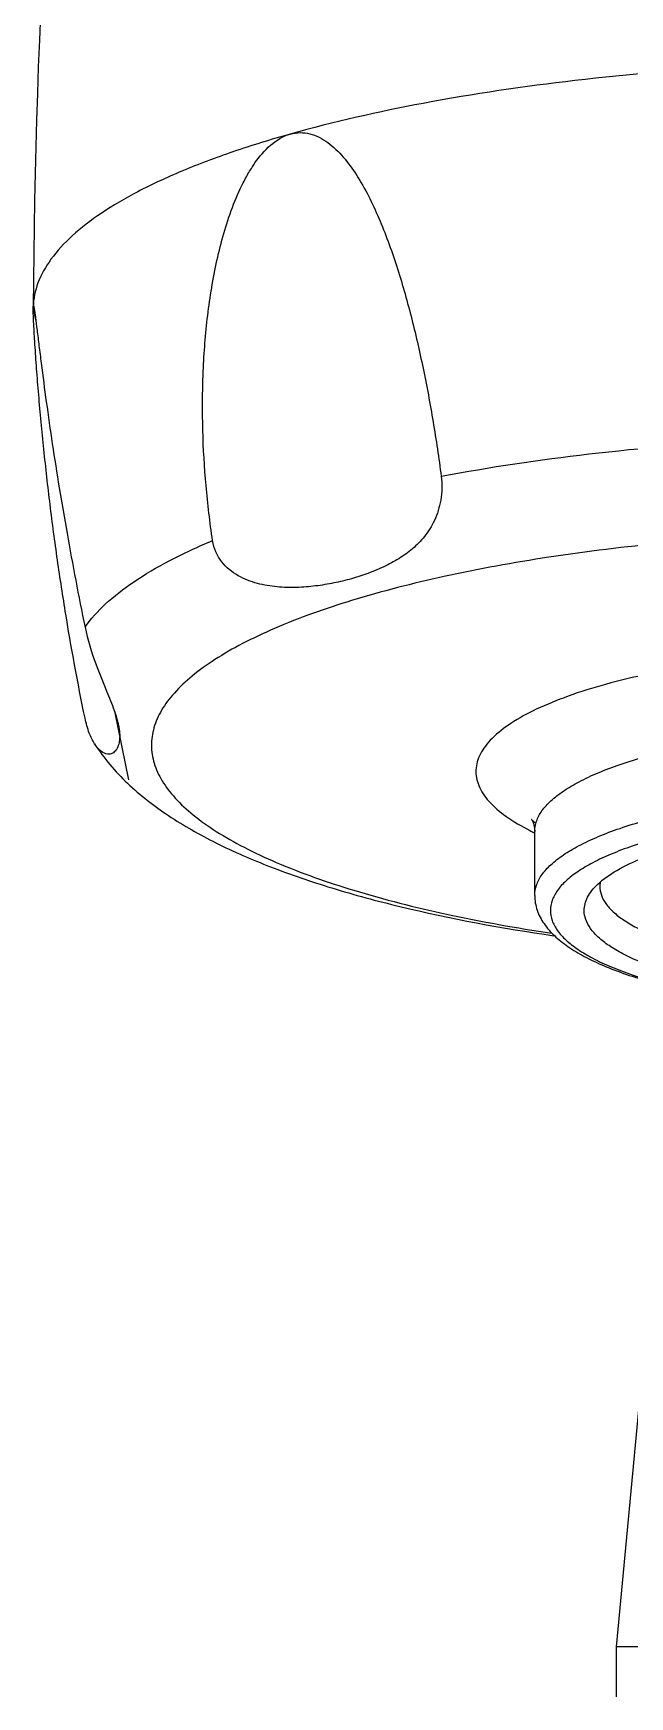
# Model space of a CAD drawing. Header units: millimetres. Extents: x 3766 to 4318, y 26587 to 26937.
# Drawn here: x 4168.8 to 4187.8, y 26755.3 to 26808.4 of the extents above; entities that cross this region are included whole.
import ezdxf

# ---------------------------------------------------------------- set-up
doc = ezdxf.new("R2010")
doc.units = ezdxf.units.MM

msp = doc.modelspace()

# ---------------------------------------------------------------- linework, layer by layer
for points in [[(4170.574, 26826.818), (4169.437, 26817.803), (4168.848, 26808.726), (4168.811, 26799.641)], [(4168.811, 26799.642), (4168.811, 26799.627), (4168.811, 26799.613), (4168.811, 26799.598)], [(4168.811, 26799.59), (4168.811, 26799.59), (4168.902, 26799.136), (4168.902, 26799.136)], [(4168.84, 26799.598), (4168.839, 26799.599), (4168.839, 26799.601), (4168.839, 26799.603)], [(4171.42, 26786.702), (4171.42, 26786.702), (4171.853, 26784.561), (4171.853, 26784.561)], [(4184.662, 26782.944), (4184.706, 26782.921), (4184.75, 26782.9), (4184.795, 26782.878)], [(4184.816, 26782.912), (4184.816, 26782.912), (4184.816, 26782.912), (4184.816, 26782.912)], [(4184.816, 26780.877), (4184.816, 26780.877), (4184.816, 26782.912), (4184.816, 26782.912)], [(4184.795, 26782.878), (4184.795, 26782.878), (4184.813, 26782.869), (4184.813, 26782.869)], [(4186.906, 26781.288), (4186.899, 26781.246), (4186.895, 26781.206), (4186.895, 26781.164)], [(4188.217, 26765.379), (4188.217, 26765.379), (4187.417, 26756.916), (4187.417, 26756.916)], [(4206.222, 26756.916), (4206.222, 26756.916), (4187.417, 26756.916), (4187.417, 26756.916)], [(4187.417, 26756.916), (4187.417, 26756.916), (4187.417, 26756.916), (4187.417, 26756.916)], [(4187.417, 26756.916), (4187.417, 26756.916), (4187.417, 26755.323), (4187.417, 26755.323)]]:
    msp.add_open_spline(points, degree=3)
for points, knots in [([(4196.82, 26807.462), (4194.997, 26807.462), (4193.174, 26807.413), (4191.354, 26807.311), (4191.354, 26807.311), (4189.599, 26807.213), (4187.846, 26807.066), (4186.1, 26806.863), (4186.1, 26806.863), (4184.479, 26806.674), (4182.863, 26806.437), (4181.259, 26806.136), (4181.259, 26806.136), (4179.831, 26805.867), (4178.412, 26805.549), (4177.015, 26805.157)], [0, 0, 0, 0, 0.25, 0.25, 0.25, 0.25, 0.5, 0.5, 0.5, 0.5, 0.75, 0.75, 0.75, 0.75, 1, 1, 1, 1]), ([(4177.015, 26805.157), (4177.116, 26805.185), (4177.223, 26805.201), (4177.33, 26805.202), (4177.33, 26805.202), (4177.435, 26805.204), (4177.539, 26805.19), (4177.64, 26805.165), (4177.64, 26805.165), (4177.741, 26805.14), (4177.84, 26805.102), (4177.934, 26805.057), (4177.934, 26805.057), (4178.032, 26805.008), (4178.123, 26804.951), (4178.211, 26804.888), (4178.211, 26804.888), (4178.394, 26804.754), (4178.557, 26804.594), (4178.706, 26804.422), (4178.706, 26804.422), (4178.862, 26804.239), (4179.004, 26804.043), (4179.134, 26803.84), (4179.134, 26803.84), (4179.269, 26803.628), (4179.394, 26803.408), (4179.509, 26803.184), (4179.509, 26803.184), (4179.628, 26802.952), (4179.737, 26802.715), (4179.839, 26802.476), (4179.839, 26802.476), (4179.945, 26802.231), (4180.044, 26801.982), (4180.136, 26801.732), (4180.136, 26801.732), (4180.231, 26801.476), (4180.319, 26801.218), (4180.404, 26800.96), (4180.404, 26800.96), (4180.576, 26800.429), (4180.729, 26799.892), (4180.868, 26799.353), (4180.868, 26799.353), (4181.01, 26798.801), (4181.137, 26798.245), (4181.253, 26797.687), (4181.253, 26797.687), (4181.371, 26797.122), (4181.477, 26796.552), (4181.572, 26795.98), (4181.572, 26795.98), (4181.669, 26795.404), (4181.755, 26794.824), (4181.831, 26794.244)], [0, 0, 0, 0, 0.071429, 0.071429, 0.071429, 0.071429, 0.142857, 0.142857, 0.142857, 0.142857, 0.214286, 0.214286, 0.214286, 0.214286, 0.285714, 0.285714, 0.285714, 0.285714, 0.357143, 0.357143, 0.357143, 0.357143, 0.428571, 0.428571, 0.428571, 0.428571, 0.5, 0.5, 0.5, 0.5, 0.571429, 0.571429, 0.571429, 0.571429, 0.642857, 0.642857, 0.642857, 0.642857, 0.714286, 0.714286, 0.714286, 0.714286, 0.785714, 0.785714, 0.785714, 0.785714, 0.857143, 0.857143, 0.857143, 0.857143, 0.928571, 0.928571, 0.928571, 0.928571, 1, 1, 1, 1]), ([(4177.015, 26805.157), (4176.399, 26804.983), (4175.788, 26804.796), (4175.183, 26804.59), (4175.183, 26804.59), (4174.635, 26804.401), (4174.091, 26804.199), (4173.558, 26803.974), (4173.558, 26803.974), (4173.08, 26803.775), (4172.609, 26803.558), (4172.151, 26803.319), (4172.151, 26803.319), (4171.749, 26803.109), (4171.355, 26802.88), (4170.978, 26802.627), (4170.978, 26802.627), (4170.653, 26802.408), (4170.34, 26802.171), (4170.051, 26801.906), (4170.051, 26801.906), (4169.803, 26801.681), (4169.573, 26801.435), (4169.377, 26801.165), (4169.377, 26801.165), (4169.207, 26800.931), (4169.062, 26800.679), (4168.962, 26800.407), (4168.962, 26800.407), (4168.871, 26800.163), (4168.817, 26799.902), (4168.811, 26799.642)], [0, 0, 0, 0, 0.125, 0.125, 0.125, 0.125, 0.25, 0.25, 0.25, 0.25, 0.375, 0.375, 0.375, 0.375, 0.5, 0.5, 0.5, 0.5, 0.625, 0.625, 0.625, 0.625, 0.75, 0.75, 0.75, 0.75, 0.875, 0.875, 0.875, 0.875, 1, 1, 1, 1]), ([(4174.534, 26792.193), (4174.449, 26792.775), (4174.379, 26793.359), (4174.327, 26793.944), (4174.327, 26793.944), (4174.275, 26794.533), (4174.24, 26795.121), (4174.224, 26795.711), (4174.224, 26795.711), (4174.208, 26796.304), (4174.209, 26796.897), (4174.233, 26797.488), (4174.233, 26797.488), (4174.256, 26798.081), (4174.299, 26798.674), (4174.367, 26799.264), (4174.367, 26799.264), (4174.435, 26799.852), (4174.528, 26800.438), (4174.652, 26801.019), (4174.652, 26801.019), (4174.714, 26801.307), (4174.783, 26801.594), (4174.862, 26801.878), (4174.862, 26801.878), (4174.941, 26802.16), (4175.029, 26802.44), (4175.13, 26802.715), (4175.13, 26802.715), (4175.229, 26802.986), (4175.34, 26803.252), (4175.467, 26803.511), (4175.467, 26803.511), (4175.528, 26803.638), (4175.595, 26803.763), (4175.665, 26803.885), (4175.665, 26803.885), (4175.734, 26804.004), (4175.807, 26804.12), (4175.887, 26804.235), (4175.887, 26804.235), (4176.171, 26804.638), (4176.546, 26805.026), (4177.015, 26805.157)], [0, 0, 0, 0, 0.090909, 0.090909, 0.090909, 0.090909, 0.181818, 0.181818, 0.181818, 0.181818, 0.272727, 0.272727, 0.272727, 0.272727, 0.363636, 0.363636, 0.363636, 0.363636, 0.454545, 0.454545, 0.454545, 0.454545, 0.545455, 0.545455, 0.545455, 0.545455, 0.636364, 0.636364, 0.636364, 0.636364, 0.727273, 0.727273, 0.727273, 0.727273, 0.818182, 0.818182, 0.818182, 0.818182, 0.909091, 0.909091, 0.909091, 0.909091, 1, 1, 1, 1]), ([(4168.811, 26799.59), (4168.811, 26799.602), (4168.811, 26799.613), (4168.811, 26799.625), (4168.811, 26799.625), (4168.811, 26799.634), (4168.812, 26799.643), (4168.812, 26799.653), (4168.812, 26799.653), (4168.812, 26799.658), (4168.813, 26799.665), (4168.813, 26799.67), (4168.813, 26799.67), (4168.813, 26799.673), (4168.815, 26799.674), (4168.815, 26799.677), (4168.815, 26799.677), (4168.815, 26799.678), (4168.816, 26799.68), (4168.816, 26799.681), (4168.816, 26799.681), (4168.816, 26799.681), (4168.817, 26799.682), (4168.817, 26799.682), (4168.817, 26799.682), (4168.817, 26799.682), (4168.819, 26799.682), (4168.819, 26799.682), (4168.819, 26799.682), (4168.82, 26799.682), (4168.82, 26799.681), (4168.821, 26799.68), (4168.821, 26799.68), (4168.821, 26799.678), (4168.823, 26799.677), (4168.823, 26799.676), (4168.823, 26799.676), (4168.824, 26799.672), (4168.825, 26799.666), (4168.827, 26799.661), (4168.827, 26799.661), (4168.828, 26799.654), (4168.831, 26799.646), (4168.832, 26799.639)], [0, 0, 0, 0, 0.090909, 0.090909, 0.090909, 0.090909, 0.181818, 0.181818, 0.181818, 0.181818, 0.272727, 0.272727, 0.272727, 0.272727, 0.363636, 0.363636, 0.363636, 0.363636, 0.454545, 0.454545, 0.454545, 0.454545, 0.545455, 0.545455, 0.545455, 0.545455, 0.636364, 0.636364, 0.636364, 0.636364, 0.727273, 0.727273, 0.727273, 0.727273, 0.818182, 0.818182, 0.818182, 0.818182, 0.909091, 0.909091, 0.909091, 0.909091, 1, 1, 1, 1]), ([(4170.463, 26786.529), (4170.229, 26787.661), (4170.02, 26788.798), (4169.834, 26789.94), (4169.834, 26789.94), (4169.741, 26790.52), (4169.651, 26791.102), (4169.569, 26791.686), (4169.569, 26791.686), (4169.485, 26792.273), (4169.407, 26792.86), (4169.337, 26793.449), (4169.337, 26793.449), (4169.264, 26794.036), (4169.199, 26794.625), (4169.139, 26795.214), (4169.139, 26795.214), (4169.078, 26795.792), (4169.025, 26796.37), (4168.977, 26796.948), (4168.977, 26796.948), (4168.954, 26797.223), (4168.932, 26797.5), (4168.912, 26797.776), (4168.912, 26797.776), (4168.894, 26798.031), (4168.875, 26798.287), (4168.859, 26798.542), (4168.859, 26798.542), (4168.846, 26798.755), (4168.833, 26798.969), (4168.824, 26799.183), (4168.824, 26799.183), (4168.82, 26799.264), (4168.816, 26799.342), (4168.813, 26799.423), (4168.813, 26799.423), (4168.812, 26799.479), (4168.811, 26799.534), (4168.811, 26799.59)], [0, 0, 0, 0, 0.1, 0.1, 0.1, 0.1, 0.2, 0.2, 0.2, 0.2, 0.3, 0.3, 0.3, 0.3, 0.4, 0.4, 0.4, 0.4, 0.5, 0.5, 0.5, 0.5, 0.6, 0.6, 0.6, 0.6, 0.7, 0.7, 0.7, 0.7, 0.8, 0.8, 0.8, 0.8, 0.9, 0.9, 0.9, 0.9, 1, 1, 1, 1]), ([(4168.832, 26799.639), (4168.832, 26799.637), (4168.833, 26799.634), (4168.833, 26799.631), (4168.833, 26799.631), (4168.835, 26799.622), (4168.838, 26799.613), (4168.839, 26799.603)], [0, 0, 0, 0, 0.5, 0.5, 0.5, 0.5, 1, 1, 1, 1]), ([(4168.84, 26799.598), (4168.855, 26799.504), (4168.867, 26799.411), (4168.879, 26799.317), (4168.879, 26799.317), (4168.898, 26799.181), (4168.915, 26799.043), (4168.931, 26798.906), (4168.931, 26798.906), (4168.953, 26798.74), (4168.973, 26798.573), (4168.993, 26798.407), (4168.993, 26798.407), (4169.017, 26798.223), (4169.04, 26798.037), (4169.064, 26797.851), (4169.064, 26797.851), (4169.116, 26797.439), (4169.171, 26797.028), (4169.227, 26796.617), (4169.227, 26796.617), (4169.288, 26796.172), (4169.353, 26795.726), (4169.419, 26795.282), (4169.419, 26795.282), (4169.49, 26794.814), (4169.564, 26794.345), (4169.64, 26793.878), (4169.64, 26793.878), (4169.721, 26793.394), (4169.803, 26792.911), (4169.889, 26792.428), (4169.889, 26792.428), (4170.067, 26791.426), (4170.258, 26790.427), (4170.463, 26789.43)], [0, 0, 0, 0, 0.111111, 0.111111, 0.111111, 0.111111, 0.222222, 0.222222, 0.222222, 0.222222, 0.333333, 0.333333, 0.333333, 0.333333, 0.444444, 0.444444, 0.444444, 0.444444, 0.555556, 0.555556, 0.555556, 0.555556, 0.666667, 0.666667, 0.666667, 0.666667, 0.777778, 0.777778, 0.777778, 0.777778, 0.888889, 0.888889, 0.888889, 0.888889, 1, 1, 1, 1]), ([(4181.831, 26794.244), (4183.391, 26794.539), (4184.965, 26794.771), (4186.542, 26794.954), (4186.542, 26794.954), (4188.242, 26795.152), (4189.951, 26795.294), (4191.659, 26795.389)], [0, 0, 0, 0, 0.5, 0.5, 0.5, 0.5, 1, 1, 1, 1]), ([(4181.831, 26794.244), (4181.865, 26793.992), (4181.859, 26793.734), (4181.816, 26793.482), (4181.816, 26793.482), (4181.778, 26793.258), (4181.711, 26793.038), (4181.613, 26792.831), (4181.613, 26792.831), (4181.529, 26792.65), (4181.422, 26792.48), (4181.297, 26792.324), (4181.297, 26792.324), (4181.182, 26792.181), (4181.053, 26792.048), (4180.912, 26791.929), (4180.912, 26791.929), (4180.776, 26791.813), (4180.628, 26791.708), (4180.477, 26791.613), (4180.477, 26791.613), (4180.325, 26791.518), (4180.166, 26791.434), (4180.004, 26791.358), (4180.004, 26791.358), (4179.67, 26791.2), (4179.321, 26791.076), (4178.965, 26790.975), (4178.965, 26790.975), (4178.781, 26790.923), (4178.593, 26790.879), (4178.406, 26790.84), (4178.406, 26790.84), (4178.214, 26790.801), (4178.018, 26790.769), (4177.823, 26790.745), (4177.823, 26790.745), (4177.622, 26790.72), (4177.42, 26790.704), (4177.218, 26790.697), (4177.218, 26790.697), (4177.011, 26790.692), (4176.802, 26790.696), (4176.596, 26790.716), (4176.596, 26790.716), (4176.383, 26790.736), (4176.172, 26790.771), (4175.966, 26790.825), (4175.966, 26790.825), (4175.753, 26790.883), (4175.546, 26790.962), (4175.354, 26791.072), (4175.354, 26791.072), (4175.154, 26791.187), (4174.969, 26791.336), (4174.826, 26791.517), (4174.826, 26791.517), (4174.751, 26791.613), (4174.688, 26791.719), (4174.639, 26791.83), (4174.639, 26791.83), (4174.588, 26791.947), (4174.553, 26792.068), (4174.534, 26792.193)], [0, 0, 0, 0, 0.0625, 0.0625, 0.0625, 0.0625, 0.125, 0.125, 0.125, 0.125, 0.1875, 0.1875, 0.1875, 0.1875, 0.25, 0.25, 0.25, 0.25, 0.3125, 0.3125, 0.3125, 0.3125, 0.375, 0.375, 0.375, 0.375, 0.4375, 0.4375, 0.4375, 0.4375, 0.5, 0.5, 0.5, 0.5, 0.5625, 0.5625, 0.5625, 0.5625, 0.625, 0.625, 0.625, 0.625, 0.6875, 0.6875, 0.6875, 0.6875, 0.75, 0.75, 0.75, 0.75, 0.8125, 0.8125, 0.8125, 0.8125, 0.875, 0.875, 0.875, 0.875, 0.9375, 0.9375, 0.9375, 0.9375, 1, 1, 1, 1]), ([(4196.82, 26792.484), (4195.487, 26792.484), (4194.156, 26792.454), (4192.825, 26792.391), (4192.825, 26792.391), (4191.528, 26792.331), (4190.232, 26792.24), (4188.939, 26792.114), (4188.939, 26792.114), (4187.713, 26791.996), (4186.488, 26791.846), (4185.27, 26791.662), (4185.27, 26791.662), (4184.146, 26791.49), (4183.027, 26791.287), (4181.917, 26791.043), (4181.917, 26791.043), (4180.925, 26790.827), (4179.941, 26790.577), (4178.971, 26790.28), (4178.971, 26790.28), (4178.136, 26790.025), (4177.313, 26789.736), (4176.513, 26789.39), (4176.513, 26789.39), (4176.165, 26789.24), (4175.823, 26789.081), (4175.488, 26788.906), (4175.488, 26788.906), (4175.189, 26788.749), (4174.894, 26788.582), (4174.611, 26788.398), (4174.611, 26788.398), (4174.359, 26788.237), (4174.114, 26788.063), (4173.884, 26787.873), (4173.884, 26787.873), (4173.682, 26787.707), (4173.489, 26787.527), (4173.315, 26787.332), (4173.315, 26787.332), (4173.162, 26787.162), (4173.022, 26786.978), (4172.907, 26786.781), (4172.907, 26786.781), (4172.803, 26786.604), (4172.719, 26786.417), (4172.663, 26786.22), (4172.663, 26786.22), (4172.61, 26786.038), (4172.582, 26785.847), (4172.584, 26785.657), (4172.584, 26785.657), (4172.585, 26785.467), (4172.616, 26785.277), (4172.671, 26785.094), (4172.671, 26785.094), (4172.731, 26784.897), (4172.818, 26784.71), (4172.923, 26784.535), (4172.923, 26784.535), (4173.043, 26784.337), (4173.184, 26784.153), (4173.34, 26783.983), (4173.34, 26783.983), (4173.517, 26783.788), (4173.713, 26783.61), (4173.918, 26783.443), (4173.918, 26783.443), (4174.152, 26783.254), (4174.398, 26783.08), (4174.652, 26782.918), (4174.652, 26782.918), (4174.938, 26782.736), (4175.235, 26782.569), (4175.538, 26782.413), (4175.538, 26782.413), (4175.875, 26782.239), (4176.22, 26782.078), (4176.569, 26781.93), (4176.569, 26781.93), (4177.373, 26781.585), (4178.201, 26781.297), (4179.04, 26781.043), (4179.04, 26781.043), (4180.016, 26780.747), (4181.003, 26780.498), (4181.998, 26780.281), (4181.998, 26780.281), (4183.112, 26780.041), (4184.234, 26779.839), (4185.361, 26779.669)], [0, 0, 0, 0, 0.043478, 0.043478, 0.043478, 0.043478, 0.086957, 0.086957, 0.086957, 0.086957, 0.130435, 0.130435, 0.130435, 0.130435, 0.173913, 0.173913, 0.173913, 0.173913, 0.217391, 0.217391, 0.217391, 0.217391, 0.26087, 0.26087, 0.26087, 0.26087, 0.304348, 0.304348, 0.304348, 0.304348, 0.347826, 0.347826, 0.347826, 0.347826, 0.391304, 0.391304, 0.391304, 0.391304, 0.434783, 0.434783, 0.434783, 0.434783, 0.478261, 0.478261, 0.478261, 0.478261, 0.521739, 0.521739, 0.521739, 0.521739, 0.565217, 0.565217, 0.565217, 0.565217, 0.608696, 0.608696, 0.608696, 0.608696, 0.652174, 0.652174, 0.652174, 0.652174, 0.695652, 0.695652, 0.695652, 0.695652, 0.73913, 0.73913, 0.73913, 0.73913, 0.782609, 0.782609, 0.782609, 0.782609, 0.826087, 0.826087, 0.826087, 0.826087, 0.869565, 0.869565, 0.869565, 0.869565, 0.913043, 0.913043, 0.913043, 0.913043, 0.956522, 0.956522, 0.956522, 0.956522, 1, 1, 1, 1]), ([(4170.463, 26789.43), (4170.649, 26789.696), (4170.87, 26789.938), (4171.108, 26790.16), (4171.108, 26790.16), (4171.388, 26790.421), (4171.691, 26790.654), (4172.007, 26790.868), (4172.007, 26790.868), (4172.375, 26791.118), (4172.76, 26791.342), (4173.154, 26791.549), (4173.154, 26791.549), (4173.603, 26791.785), (4174.066, 26791.997), (4174.534, 26792.193)], [0, 0, 0, 0, 0.25, 0.25, 0.25, 0.25, 0.5, 0.5, 0.5, 0.5, 0.75, 0.75, 0.75, 0.75, 1, 1, 1, 1]), ([(4170.463, 26789.43), (4170.545, 26789.031), (4170.666, 26788.641), (4170.807, 26788.259), (4170.807, 26788.259), (4170.915, 26787.968), (4171.033, 26787.681), (4171.152, 26787.395), (4171.152, 26787.395), (4171.236, 26787.19), (4171.321, 26786.984), (4171.394, 26786.776), (4171.394, 26786.776), (4171.45, 26786.619), (4171.5, 26786.461), (4171.532, 26786.298)], [0, 0, 0, 0, 0.25, 0.25, 0.25, 0.25, 0.5, 0.5, 0.5, 0.5, 0.75, 0.75, 0.75, 0.75, 1, 1, 1, 1]), ([(4196.82, 26788.729), (4195.632, 26788.729), (4194.444, 26788.687), (4193.26, 26788.599), (4193.26, 26788.599), (4192.148, 26788.516), (4191.039, 26788.393), (4189.938, 26788.216), (4189.938, 26788.216), (4189.436, 26788.135), (4188.935, 26788.044), (4188.436, 26787.938), (4188.436, 26787.938), (4187.98, 26787.841), (4187.527, 26787.731), (4187.077, 26787.606), (4187.077, 26787.606), (4186.673, 26787.495), (4186.274, 26787.371), (4185.88, 26787.229), (4185.88, 26787.229), (4185.536, 26787.106), (4185.197, 26786.968), (4184.867, 26786.812), (4184.867, 26786.812), (4184.587, 26786.678), (4184.314, 26786.531), (4184.055, 26786.361), (4184.055, 26786.361), (4183.841, 26786.22), (4183.637, 26786.064), (4183.457, 26785.883), (4183.457, 26785.883), (4183.379, 26785.807), (4183.307, 26785.725), (4183.241, 26785.638), (4183.241, 26785.638), (4183.181, 26785.559), (4183.128, 26785.476), (4183.082, 26785.39), (4183.082, 26785.39), (4183.041, 26785.309), (4183.007, 26785.225), (4182.982, 26785.138), (4182.982, 26785.138), (4182.959, 26785.055), (4182.944, 26784.971), (4182.939, 26784.885), (4182.939, 26784.885), (4182.935, 26784.801), (4182.94, 26784.715), (4182.955, 26784.632), (4182.955, 26784.632), (4182.971, 26784.547), (4182.997, 26784.461), (4183.03, 26784.381), (4183.03, 26784.381), (4183.105, 26784.197), (4183.219, 26784.032), (4183.351, 26783.883), (4183.351, 26783.883), (4183.513, 26783.7), (4183.7, 26783.543), (4183.898, 26783.401), (4183.898, 26783.401), (4184.14, 26783.229), (4184.399, 26783.079), (4184.662, 26782.944)], [0, 0, 0, 0, 0.058824, 0.058824, 0.058824, 0.058824, 0.117647, 0.117647, 0.117647, 0.117647, 0.176471, 0.176471, 0.176471, 0.176471, 0.235294, 0.235294, 0.235294, 0.235294, 0.294118, 0.294118, 0.294118, 0.294118, 0.352941, 0.352941, 0.352941, 0.352941, 0.411765, 0.411765, 0.411765, 0.411765, 0.470588, 0.470588, 0.470588, 0.470588, 0.529412, 0.529412, 0.529412, 0.529412, 0.588235, 0.588235, 0.588235, 0.588235, 0.647059, 0.647059, 0.647059, 0.647059, 0.705882, 0.705882, 0.705882, 0.705882, 0.764706, 0.764706, 0.764706, 0.764706, 0.823529, 0.823529, 0.823529, 0.823529, 0.882353, 0.882353, 0.882353, 0.882353, 0.941176, 0.941176, 0.941176, 0.941176, 1, 1, 1, 1]), ([(4170.768, 26785.711), (4170.7, 26785.816), (4170.646, 26785.931), (4170.601, 26786.049), (4170.601, 26786.049), (4170.541, 26786.206), (4170.497, 26786.366), (4170.463, 26786.529)], [0, 0, 0, 0, 0.5, 0.5, 0.5, 0.5, 1, 1, 1, 1]), ([(4171.532, 26786.298), (4171.549, 26786.218), (4171.561, 26786.137), (4171.567, 26786.054), (4171.567, 26786.054), (4171.572, 26785.984), (4171.572, 26785.911), (4171.564, 26785.84), (4171.564, 26785.84), (4171.557, 26785.778), (4171.547, 26785.716), (4171.525, 26785.656), (4171.525, 26785.656), (4171.508, 26785.604), (4171.484, 26785.553), (4171.45, 26785.509), (4171.45, 26785.509), (4171.42, 26785.467), (4171.381, 26785.432), (4171.337, 26785.41), (4171.337, 26785.41), (4171.314, 26785.398), (4171.29, 26785.39), (4171.264, 26785.385), (4171.264, 26785.385), (4171.238, 26785.38), (4171.211, 26785.379), (4171.183, 26785.381), (4171.183, 26785.381), (4171.115, 26785.39), (4171.048, 26785.422), (4170.992, 26785.463), (4170.992, 26785.463), (4170.951, 26785.491), (4170.915, 26785.525), (4170.883, 26785.561), (4170.883, 26785.561), (4170.84, 26785.608), (4170.803, 26785.658), (4170.768, 26785.711)], [0, 0, 0, 0, 0.1, 0.1, 0.1, 0.1, 0.2, 0.2, 0.2, 0.2, 0.3, 0.3, 0.3, 0.3, 0.4, 0.4, 0.4, 0.4, 0.5, 0.5, 0.5, 0.5, 0.6, 0.6, 0.6, 0.6, 0.7, 0.7, 0.7, 0.7, 0.8, 0.8, 0.8, 0.8, 0.9, 0.9, 0.9, 0.9, 1, 1, 1, 1]), ([(4184.816, 26782.912), (4184.816, 26783.024), (4184.836, 26783.136), (4184.874, 26783.242), (4184.874, 26783.242), (4184.914, 26783.36), (4184.975, 26783.468), (4185.046, 26783.57), (4185.046, 26783.57), (4185.129, 26783.688), (4185.227, 26783.793), (4185.332, 26783.891), (4185.332, 26783.891), (4185.456, 26784.006), (4185.589, 26784.108), (4185.73, 26784.203), (4185.73, 26784.203), (4185.89, 26784.313), (4186.06, 26784.412), (4186.233, 26784.502), (4186.233, 26784.502), (4186.431, 26784.606), (4186.633, 26784.699), (4186.839, 26784.786), (4186.839, 26784.786), (4187.069, 26784.884), (4187.303, 26784.971), (4187.54, 26785.052), (4187.54, 26785.052), (4187.801, 26785.142), (4188.066, 26785.222), (4188.331, 26785.297), (4188.331, 26785.297), (4188.93, 26785.466), (4189.539, 26785.602), (4190.15, 26785.717), (4190.15, 26785.717), (4190.838, 26785.846), (4191.531, 26785.947), (4192.225, 26786.029), (4192.225, 26786.029), (4192.975, 26786.116), (4193.725, 26786.179), (4194.477, 26786.22), (4194.477, 26786.22), (4195.257, 26786.264), (4196.038, 26786.286), (4196.82, 26786.286)], [0, 0, 0, 0, 0.083333, 0.083333, 0.083333, 0.083333, 0.166667, 0.166667, 0.166667, 0.166667, 0.25, 0.25, 0.25, 0.25, 0.333333, 0.333333, 0.333333, 0.333333, 0.416667, 0.416667, 0.416667, 0.416667, 0.5, 0.5, 0.5, 0.5, 0.583333, 0.583333, 0.583333, 0.583333, 0.666667, 0.666667, 0.666667, 0.666667, 0.75, 0.75, 0.75, 0.75, 0.833333, 0.833333, 0.833333, 0.833333, 0.916667, 0.916667, 0.916667, 0.916667, 1, 1, 1, 1]), ([(4170.768, 26785.712), (4171.065, 26785.252), (4171.425, 26784.83), (4171.822, 26784.452), (4171.822, 26784.452), (4172.224, 26784.07), (4172.663, 26783.732), (4173.123, 26783.427), (4173.123, 26783.427), (4173.608, 26783.103), (4174.118, 26782.815), (4174.64, 26782.553), (4174.64, 26782.553), (4175.207, 26782.271), (4175.789, 26782.019), (4176.381, 26781.791), (4176.381, 26781.791), (4177.024, 26781.54), (4177.68, 26781.318), (4178.341, 26781.116), (4178.341, 26781.116), (4179.059, 26780.896), (4179.786, 26780.7), (4180.515, 26780.524), (4180.515, 26780.524), (4182.136, 26780.132), (4183.779, 26779.831), (4185.43, 26779.591)], [0, 0, 0, 0, 0.142857, 0.142857, 0.142857, 0.142857, 0.285714, 0.285714, 0.285714, 0.285714, 0.428571, 0.428571, 0.428571, 0.428571, 0.571429, 0.571429, 0.571429, 0.571429, 0.714286, 0.714286, 0.714286, 0.714286, 0.857143, 0.857143, 0.857143, 0.857143, 1, 1, 1, 1]), ([(4184.816, 26780.877), (4184.816, 26780.988), (4184.836, 26781.1), (4184.874, 26781.207), (4184.874, 26781.207), (4184.914, 26781.324), (4184.975, 26781.433), (4185.046, 26781.535), (4185.046, 26781.535), (4185.129, 26781.651), (4185.227, 26781.758), (4185.332, 26781.856), (4185.332, 26781.856), (4185.456, 26781.97), (4185.589, 26782.073), (4185.73, 26782.168), (4185.73, 26782.168), (4185.89, 26782.278), (4186.06, 26782.375), (4186.233, 26782.466), (4186.233, 26782.466), (4186.431, 26782.571), (4186.633, 26782.664), (4186.839, 26782.751), (4186.839, 26782.751), (4187.069, 26782.848), (4187.303, 26782.936), (4187.54, 26783.016), (4187.54, 26783.016), (4187.801, 26783.106), (4188.066, 26783.187), (4188.331, 26783.262), (4188.331, 26783.262), (4188.93, 26783.431), (4189.539, 26783.567), (4190.15, 26783.681), (4190.15, 26783.681), (4190.838, 26783.811), (4191.531, 26783.912), (4192.225, 26783.994), (4192.225, 26783.994), (4192.975, 26784.081), (4193.725, 26784.144), (4194.477, 26784.185), (4194.477, 26784.185), (4195.257, 26784.23), (4196.038, 26784.251), (4196.82, 26784.251)], [0, 0, 0, 0, 0.083333, 0.083333, 0.083333, 0.083333, 0.166667, 0.166667, 0.166667, 0.166667, 0.25, 0.25, 0.25, 0.25, 0.333333, 0.333333, 0.333333, 0.333333, 0.416667, 0.416667, 0.416667, 0.416667, 0.5, 0.5, 0.5, 0.5, 0.583333, 0.583333, 0.583333, 0.583333, 0.666667, 0.666667, 0.666667, 0.666667, 0.75, 0.75, 0.75, 0.75, 0.833333, 0.833333, 0.833333, 0.833333, 0.916667, 0.916667, 0.916667, 0.916667, 1, 1, 1, 1]), ([(4196.82, 26783.63), (4196.07, 26783.63), (4195.323, 26783.61), (4194.575, 26783.567), (4194.575, 26783.567), (4193.854, 26783.527), (4193.134, 26783.467), (4192.417, 26783.384), (4192.417, 26783.384), (4191.752, 26783.306), (4191.087, 26783.209), (4190.429, 26783.084), (4190.429, 26783.084), (4189.843, 26782.975), (4189.259, 26782.845), (4188.685, 26782.683), (4188.685, 26782.683), (4188.43, 26782.611), (4188.177, 26782.533), (4187.927, 26782.447), (4187.927, 26782.447), (4187.701, 26782.37), (4187.476, 26782.286), (4187.255, 26782.193), (4187.255, 26782.193), (4187.057, 26782.11), (4186.863, 26782.021), (4186.674, 26781.92), (4186.674, 26781.92), (4186.508, 26781.833), (4186.347, 26781.738), (4186.191, 26781.634), (4186.191, 26781.634), (4186.058, 26781.543), (4185.929, 26781.445), (4185.811, 26781.334), (4185.811, 26781.334), (4185.71, 26781.242), (4185.616, 26781.14), (4185.537, 26781.027), (4185.537, 26781.027), (4185.468, 26780.93), (4185.41, 26780.826), (4185.371, 26780.714), (4185.371, 26780.714), (4185.335, 26780.612), (4185.315, 26780.503), (4185.315, 26780.396), (4185.315, 26780.396), (4185.315, 26780.288), (4185.335, 26780.181), (4185.371, 26780.079), (4185.371, 26780.079), (4185.41, 26779.967), (4185.468, 26779.863), (4185.537, 26779.765), (4185.537, 26779.765), (4185.616, 26779.653), (4185.71, 26779.551), (4185.811, 26779.457), (4185.811, 26779.457), (4185.929, 26779.348), (4186.058, 26779.25), (4186.191, 26779.159), (4186.191, 26779.159), (4186.347, 26779.053), (4186.508, 26778.96), (4186.674, 26778.873), (4186.674, 26778.873), (4186.863, 26778.772), (4187.057, 26778.683), (4187.255, 26778.6), (4187.255, 26778.6), (4187.476, 26778.507), (4187.701, 26778.423), (4187.927, 26778.345), (4187.927, 26778.345), (4188.177, 26778.26), (4188.43, 26778.181), (4188.685, 26778.11), (4188.685, 26778.11), (4189.259, 26777.948), (4189.843, 26777.818), (4190.429, 26777.707), (4190.429, 26777.707), (4191.087, 26777.584), (4191.752, 26777.487), (4192.417, 26777.409), (4192.417, 26777.409), (4193.134, 26777.326), (4193.854, 26777.266), (4194.575, 26777.224), (4194.575, 26777.224), (4195.323, 26777.183), (4196.07, 26777.163), (4196.82, 26777.163)], [0, 0, 0, 0, 0.041667, 0.041667, 0.041667, 0.041667, 0.083333, 0.083333, 0.083333, 0.083333, 0.125, 0.125, 0.125, 0.125, 0.166667, 0.166667, 0.166667, 0.166667, 0.208333, 0.208333, 0.208333, 0.208333, 0.25, 0.25, 0.25, 0.25, 0.291667, 0.291667, 0.291667, 0.291667, 0.333333, 0.333333, 0.333333, 0.333333, 0.375, 0.375, 0.375, 0.375, 0.416667, 0.416667, 0.416667, 0.416667, 0.458333, 0.458333, 0.458333, 0.458333, 0.5, 0.5, 0.5, 0.5, 0.541667, 0.541667, 0.541667, 0.541667, 0.583333, 0.583333, 0.583333, 0.583333, 0.625, 0.625, 0.625, 0.625, 0.666667, 0.666667, 0.666667, 0.666667, 0.708333, 0.708333, 0.708333, 0.708333, 0.75, 0.75, 0.75, 0.75, 0.791667, 0.791667, 0.791667, 0.791667, 0.833333, 0.833333, 0.833333, 0.833333, 0.875, 0.875, 0.875, 0.875, 0.916667, 0.916667, 0.916667, 0.916667, 0.958333, 0.958333, 0.958333, 0.958333, 1, 1, 1, 1]), ([(4184.829, 26783.191), (4184.807, 26783.21), (4184.783, 26783.233), (4184.763, 26783.252), (4184.763, 26783.252), (4184.75, 26783.262), (4184.741, 26783.272), (4184.726, 26783.288), (4184.726, 26783.288), (4184.722, 26783.293), (4184.718, 26783.297), (4184.718, 26783.298), (4184.718, 26783.298), (4184.716, 26783.3), (4184.725, 26783.286), (4184.73, 26783.278), (4184.73, 26783.278), (4184.736, 26783.269), (4184.738, 26783.262), (4184.741, 26783.256), (4184.741, 26783.256), (4184.746, 26783.248), (4184.75, 26783.237), (4184.755, 26783.226), (4184.755, 26783.226), (4184.76, 26783.214), (4184.765, 26783.202), (4184.769, 26783.19), (4184.769, 26783.19), (4184.775, 26783.175), (4184.779, 26783.161), (4184.783, 26783.145), (4184.783, 26783.145), (4184.793, 26783.11), (4184.8, 26783.075), (4184.805, 26783.039), (4184.805, 26783.039), (4184.812, 26782.996), (4184.816, 26782.955), (4184.816, 26782.912)], [0, 0, 0, 0, 0.1, 0.1, 0.1, 0.1, 0.2, 0.2, 0.2, 0.2, 0.3, 0.3, 0.3, 0.3, 0.4, 0.4, 0.4, 0.4, 0.5, 0.5, 0.5, 0.5, 0.6, 0.6, 0.6, 0.6, 0.7, 0.7, 0.7, 0.7, 0.8, 0.8, 0.8, 0.8, 0.9, 0.9, 0.9, 0.9, 1, 1, 1, 1]), ([(4186.832, 26781.237), (4187.014, 26781.407), (4187.222, 26781.548), (4187.437, 26781.673), (4187.437, 26781.673), (4187.707, 26781.829), (4187.991, 26781.96), (4188.28, 26782.077), (4188.28, 26782.077), (4188.626, 26782.216), (4188.982, 26782.334), (4189.341, 26782.438), (4189.341, 26782.438), (4189.754, 26782.557), (4190.173, 26782.659), (4190.594, 26782.746), (4190.594, 26782.746), (4191.061, 26782.845), (4191.532, 26782.926), (4192.006, 26782.995), (4192.006, 26782.995), (4192.516, 26783.07), (4193.027, 26783.13), (4193.54, 26783.178), (4193.54, 26783.178), (4194.63, 26783.28), (4195.725, 26783.326), (4196.82, 26783.326)], [0, 0, 0, 0, 0.142857, 0.142857, 0.142857, 0.142857, 0.285714, 0.285714, 0.285714, 0.285714, 0.428571, 0.428571, 0.428571, 0.428571, 0.571429, 0.571429, 0.571429, 0.571429, 0.714286, 0.714286, 0.714286, 0.714286, 0.857143, 0.857143, 0.857143, 0.857143, 1, 1, 1, 1]), ([(4184.816, 26780.877), (4184.816, 26780.718), (4184.843, 26780.557), (4184.895, 26780.404), (4184.895, 26780.404), (4184.947, 26780.253), (4185.022, 26780.11), (4185.113, 26779.979), (4185.113, 26779.979), (4185.209, 26779.839), (4185.323, 26779.711), (4185.445, 26779.595), (4185.445, 26779.595), (4185.579, 26779.468), (4185.723, 26779.353), (4185.876, 26779.249), (4185.876, 26779.249), (4186.043, 26779.132), (4186.218, 26779.029), (4186.397, 26778.933), (4186.397, 26778.933), (4186.597, 26778.826), (4186.801, 26778.729), (4187.01, 26778.641), (4187.01, 26778.641), (4187.491, 26778.434), (4187.988, 26778.268), (4188.493, 26778.125), (4188.493, 26778.125), (4189.083, 26777.956), (4189.681, 26777.821), (4190.283, 26777.706), (4190.283, 26777.706), (4190.957, 26777.579), (4191.635, 26777.477), (4192.318, 26777.397), (4192.318, 26777.397), (4193.051, 26777.311), (4193.787, 26777.248), (4194.524, 26777.207), (4194.524, 26777.207), (4195.289, 26777.164), (4196.054, 26777.143), (4196.82, 26777.143)], [0, 0, 0, 0, 0.090909, 0.090909, 0.090909, 0.090909, 0.181818, 0.181818, 0.181818, 0.181818, 0.272727, 0.272727, 0.272727, 0.272727, 0.363636, 0.363636, 0.363636, 0.363636, 0.454545, 0.454545, 0.454545, 0.454545, 0.545455, 0.545455, 0.545455, 0.545455, 0.636364, 0.636364, 0.636364, 0.636364, 0.727273, 0.727273, 0.727273, 0.727273, 0.818182, 0.818182, 0.818182, 0.818182, 0.909091, 0.909091, 0.909091, 0.909091, 1, 1, 1, 1]), ([(4186.396, 26780.396), (4186.396, 26780.467), (4186.405, 26780.54), (4186.423, 26780.609), (4186.423, 26780.609), (4186.442, 26780.683), (4186.471, 26780.754), (4186.506, 26780.821), (4186.506, 26780.821), (4186.545, 26780.896), (4186.59, 26780.965), (4186.642, 26781.031), (4186.642, 26781.031), (4186.7, 26781.104), (4186.765, 26781.172), (4186.832, 26781.237)], [0, 0, 0, 0, 0.25, 0.25, 0.25, 0.25, 0.5, 0.5, 0.5, 0.5, 0.75, 0.75, 0.75, 0.75, 1, 1, 1, 1]), ([(4186.895, 26781.164), (4186.895, 26781.072), (4186.913, 26780.978), (4186.943, 26780.89), (4186.943, 26780.89), (4186.977, 26780.794), (4187.028, 26780.703), (4187.086, 26780.62), (4187.086, 26780.62), (4187.155, 26780.522), (4187.236, 26780.435), (4187.323, 26780.355), (4187.323, 26780.355), (4187.425, 26780.26), (4187.536, 26780.174), (4187.651, 26780.097), (4187.651, 26780.097), (4187.785, 26780.006), (4187.924, 26779.924), (4188.067, 26779.849), (4188.067, 26779.849), (4188.23, 26779.764), (4188.398, 26779.686), (4188.568, 26779.614), (4188.568, 26779.614), (4188.969, 26779.445), (4189.384, 26779.309), (4189.802, 26779.191), (4189.802, 26779.191), (4190.297, 26779.053), (4190.8, 26778.939), (4191.306, 26778.845), (4191.306, 26778.845), (4191.875, 26778.737), (4192.447, 26778.653), (4193.021, 26778.588), (4193.021, 26778.588), (4193.641, 26778.515), (4194.262, 26778.463), (4194.884, 26778.428), (4194.884, 26778.428), (4195.527, 26778.392), (4196.173, 26778.375), (4196.82, 26778.375)], [0, 0, 0, 0, 0.090909, 0.090909, 0.090909, 0.090909, 0.181818, 0.181818, 0.181818, 0.181818, 0.272727, 0.272727, 0.272727, 0.272727, 0.363636, 0.363636, 0.363636, 0.363636, 0.454545, 0.454545, 0.454545, 0.454545, 0.545455, 0.545455, 0.545455, 0.545455, 0.636364, 0.636364, 0.636364, 0.636364, 0.727273, 0.727273, 0.727273, 0.727273, 0.818182, 0.818182, 0.818182, 0.818182, 0.909091, 0.909091, 0.909091, 0.909091, 1, 1, 1, 1]), ([(4196.82, 26777.466), (4196.141, 26777.466), (4195.463, 26777.485), (4194.786, 26777.523), (4194.786, 26777.523), (4194.132, 26777.559), (4193.48, 26777.614), (4192.83, 26777.69), (4192.83, 26777.69), (4192.227, 26777.759), (4191.625, 26777.848), (4191.028, 26777.96), (4191.028, 26777.96), (4190.497, 26778.06), (4189.97, 26778.178), (4189.449, 26778.324), (4189.449, 26778.324), (4189.009, 26778.448), (4188.573, 26778.592), (4188.153, 26778.768), (4188.153, 26778.768), (4187.973, 26778.843), (4187.798, 26778.925), (4187.627, 26779.016), (4187.627, 26779.016), (4187.476, 26779.095), (4187.33, 26779.18), (4187.189, 26779.275), (4187.189, 26779.275), (4187.068, 26779.357), (4186.951, 26779.447), (4186.844, 26779.546), (4186.844, 26779.546), (4186.753, 26779.631), (4186.668, 26779.722), (4186.595, 26779.825), (4186.595, 26779.825), (4186.534, 26779.912), (4186.482, 26780.007), (4186.446, 26780.109), (4186.446, 26780.109), (4186.413, 26780.201), (4186.396, 26780.299), (4186.396, 26780.396)], [0, 0, 0, 0, 0.090909, 0.090909, 0.090909, 0.090909, 0.181818, 0.181818, 0.181818, 0.181818, 0.272727, 0.272727, 0.272727, 0.272727, 0.363636, 0.363636, 0.363636, 0.363636, 0.454545, 0.454545, 0.454545, 0.454545, 0.545455, 0.545455, 0.545455, 0.545455, 0.636364, 0.636364, 0.636364, 0.636364, 0.727273, 0.727273, 0.727273, 0.727273, 0.818182, 0.818182, 0.818182, 0.818182, 0.909091, 0.909091, 0.909091, 0.909091, 1, 1, 1, 1])]:
    msp.add_open_spline(points, degree=3, knots=knots)

doc.saveas('drawing.dxf')
